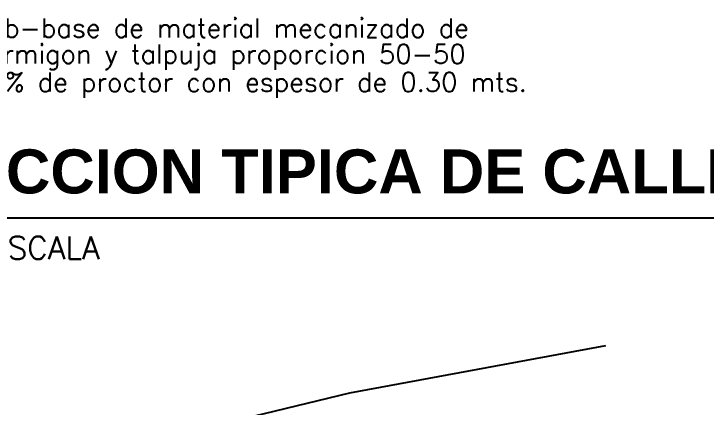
# Model space of a CAD drawing. Header units: millimetres. Extents: x 604786 to 1211550, y 1310999 to 2622648.
# Drawn here: x 604980.63 to 605022.21, y 1311197.61 to 1311221.28 of the extents above; entities that cross this region are included whole.
import ezdxf

# ---------------------------------------------------------------- set-up
doc = ezdxf.new("R2010")
doc.units = ezdxf.units.MM
doc.layers.add('CERCO', color=6, linetype='Continuous')
doc.styles.add('ARIALTEXT', font='')
doc.styles.add('ROMANS', font='ROMANS', dxfattribs={"height": 0.2})
doc.styles.get('ARIALTEXT').set_extended_font_data('Arial', bold=True)

msp = doc.modelspace()

# ---------------------------------------------------------------- linework, layer by layer
at = {"color": 1}
msp.add_line((604975.355, 1311209.043), (605057.992, 1311209.043), dxfattribs=at)
at = {"layer": 'CERCO'}
msp.add_line((605000.782, 1311198.528), (605016.145, 1311201.37), dxfattribs=at)
msp.add_lwpolyline([(604834.712, 1311247.601), (604880.326, 1311173.281), (604890.034, 1311175.599), (604899.862, 1311177.855), (604919.28, 1311181.345), (604942.288, 1311185.937), (604944.342, 1311186.227), (604962.842, 1311189.905), (604970.985, 1311191.639), (604985.427, 1311194.808), (605000.782, 1311198.528)], dxfattribs=at)

# ---------------------------------------------------------------- texts
at = {"style": 'ROMANS'}
for s, p in [('Sub-base de material mecanizado de ', (604978.139, 1311219.856)), ('hormigon y talpuja proporcion 50-50', (604978.139, 1311218.296)), ('90%%% de proctor con espesor de 0.30 mts.', (604978.139, 1311216.611))]:
    msp.add_text(s, height=1.14314, dxfattribs=at).set_placement(p)
at = {"color": 1, "style": 'ROMANS'}
msp.add_text('SIN ESCALA', height=1.3711, dxfattribs=at).set_placement((604975.271, 1311206.547))
at = {"color": 3, "insert": (604975.239, 1311213.14), "char_height": 2.64065, "attachment_point": 1, "style": 'ARIALTEXT'}
msp.add_mtext('SECCION TIPICA DE CALLE CON BOULEVARD', dxfattribs=at)

doc.saveas('drawing.dxf')
